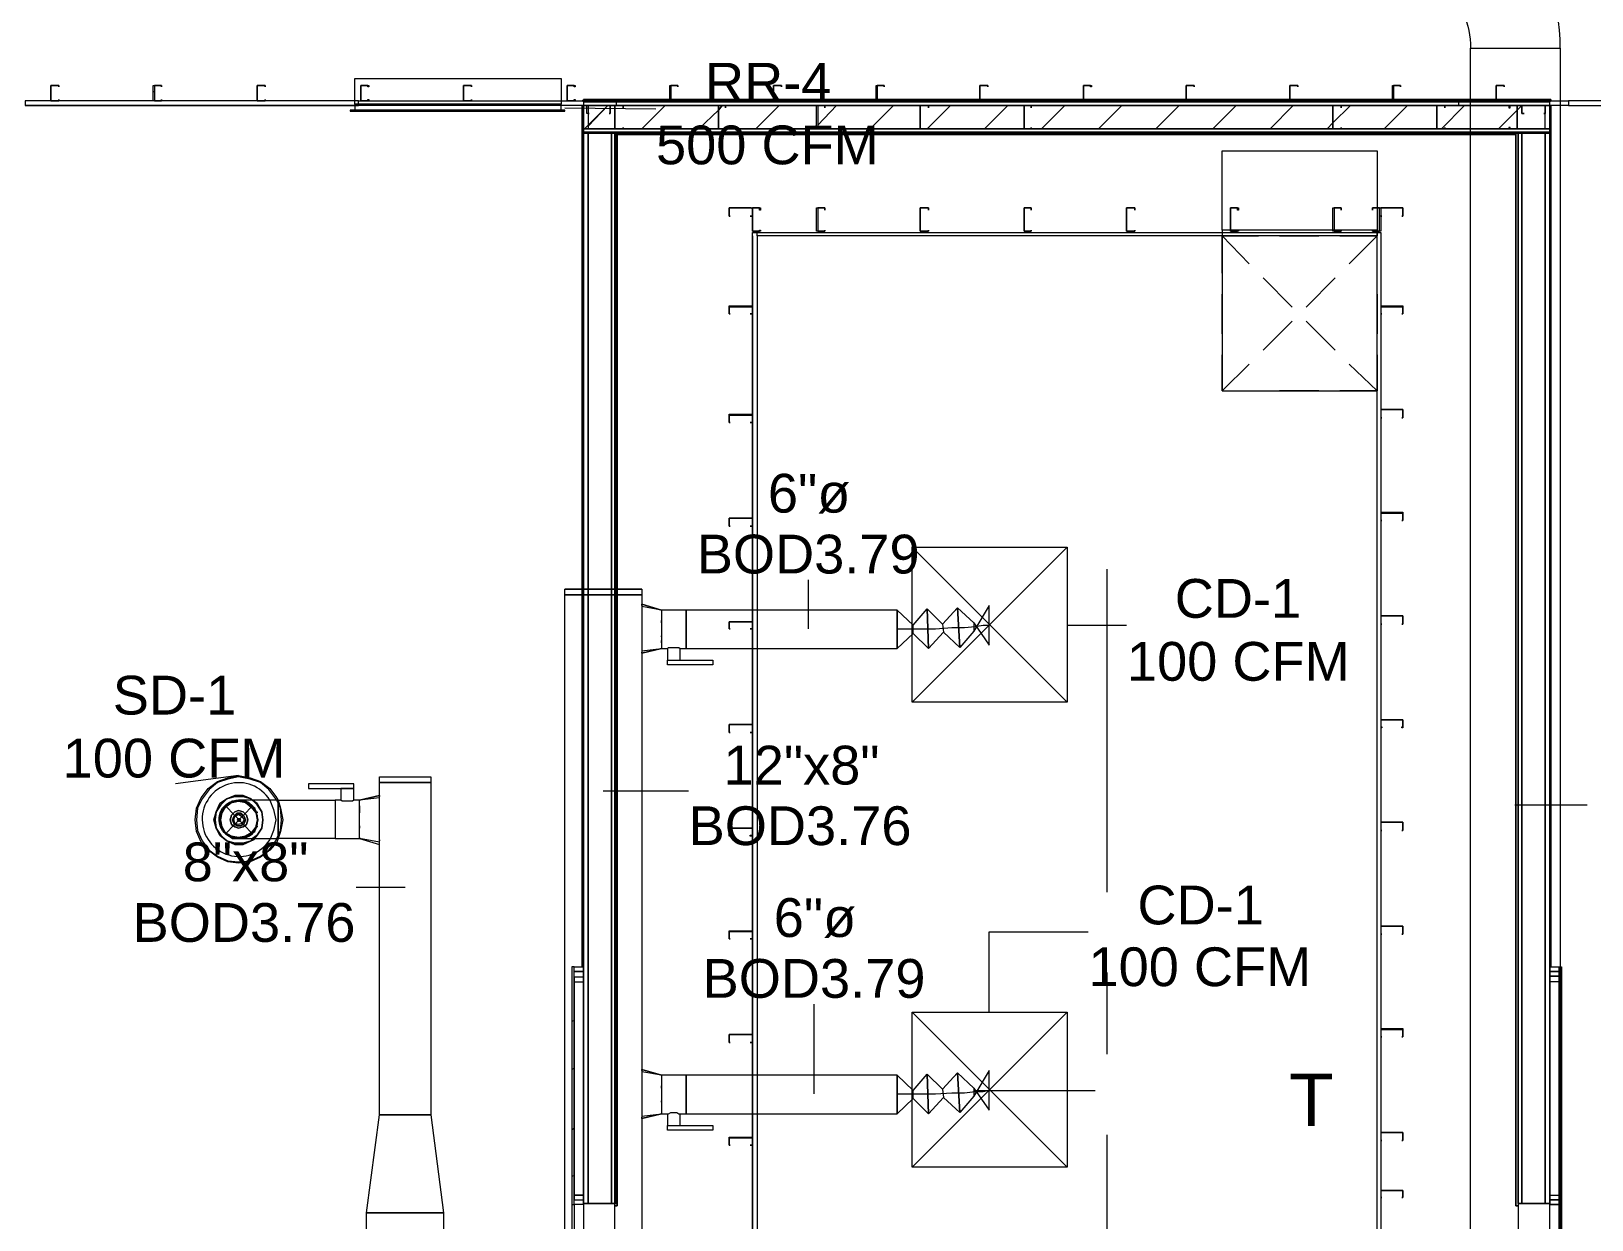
# Model space of a CAD drawing. Header units: metres. Extents: x 98 to 337, y -7 to 53.
# Drawn here: x 131.29 to 137.43, y 19.51 to 24.19 of the extents above; entities that cross this region are included whole.
import ezdxf

# ---------------------------------------------------------------- set-up
doc = ezdxf.new("R2010")
doc.units = ezdxf.units.M
doc.layers.add('HVAC - Ductos', color=5, linetype='Continuous', lineweight=0)
doc.layers.add('PDF_Text', color=7, linetype='Continuous', lineweight=0)
doc.layers.add('PDF_Geometry', color=7, linetype='Continuous', lineweight=0, true_color=0xaaaaaa)
doc.styles.add('PDF Helvetica', font='')
doc.styles.get('PDF Helvetica').set_extended_font_data('Helvetica')

msp = doc.modelspace()

# ---------------------------------------------------------------- linework, layer by layer
at = {"layer": 'HVAC - Ductos', "lineweight": 0}
for points in [[(136.5939, 24.8329), (136.5939, 24.4755, -0.41593), (136.9514, 24.1182), (137.3042, 24.1182), (137.3042, 18.3407), (136.9514, 18.3407), (136.9514, 24.1182), (137.3042, 24.1182, 0.414677)], [(132.1085, 21.163), (132.1177, 21.163), (132.1085, 21.163), (132.0901, 21.1584), (132.0719, 21.1538), (132.0581, 21.1401), (132.0443, 21.1217), (132.0352, 21.1034), (132.0352, 21.0851), (132.0352, 21.0667), (132.0443, 21.0484), (132.0581, 21.0301), (132.0719, 21.0209), (132.0901, 21.0118), (132.1085, 21.0118), (132.1177, 21.0118, -1.065226)]]:
    msp.add_lwpolyline(points, format="xyb", close=True, dxfattribs=at)
for points in [[(133.3913, 23.8753), (133.3776, 23.8753), (133.3776, 23.8983), (132.5666, 23.8983), (132.5666, 23.999), (133.3776, 23.999), (133.3776, 23.8983), (132.5666, 23.8983), (132.5666, 23.8753), (132.5529, 23.8753)], [(132.5758, 23.8707), (133.3685, 23.8707)], [(135.9754, 23.3805), (135.9754, 22.7711), (136.5848, 22.7711), (136.5848, 23.4034), (135.9754, 23.4034), (135.9754, 22.7711), (136.5848, 22.7711), (136.5848, 23.3805)], [(136.0808, 23.2705), (135.9754, 23.3805), (136.1175, 23.3805)], [(136.2, 23.3805), (136.3557, 23.3805)], [(136.2, 23.3805), (136.3557, 23.3805)], [(136.4382, 23.3805), (136.5848, 23.3805)], [(136.4382, 23.3805), (136.5848, 23.3805)], [(136.5848, 23.2339), (136.5848, 23.3805), (136.4749, 23.2705)], [(136.2503, 23.101), (136.1358, 23.2156)], [(136.4198, 23.2156), (136.3054, 23.101)], [(136.2503, 23.046), (136.1358, 22.9315)], [(136.4198, 22.9315), (136.3054, 23.046)], [(136.0808, 22.8765), (135.9754, 22.7711), (136.1175, 22.7711)], [(136.5848, 22.7711), (136.4749, 22.8765)], [(135.3661, 22.1572), (134.7567, 21.5478)], [(134.7567, 22.1572), (135.3661, 21.5478)], [(133.6938, 21.9922), (133.6938, 21.9694), (133.3913, 21.9694), (133.3913, 21.9922)], [(133.3913, 21.9922), (133.6938, 21.9922), (133.3913, 21.9922)], [(133.6938, 21.9281), (133.6938, 21.9327), (133.7716, 21.9098), (133.6938, 21.9327), (133.6938, 21.9281), (133.6938, 21.9235), (133.6938, 21.919), (133.6938, 21.9098)], [(133.7716, 21.9098), (133.6938, 21.9235)], [(133.6938, 21.9052), (133.6938, 21.8914), (133.6938, 21.8823), (133.6938, 21.8777), (133.6938, 21.8686), (133.6938, 21.8548), (133.6938, 21.8502), (133.6938, 21.8456), (133.6938, 21.8227)], [(134.7613, 21.8502), (134.8163, 21.9144), (134.8209, 21.7586), (134.7613, 21.8182), (134.7613, 21.8502), (134.6972, 21.9098), (133.8679, 21.9098), (133.8679, 21.9006), (133.8679, 21.8869), (133.8679, 21.8731), (133.8679, 21.8548), (133.8679, 21.8365), (133.8679, 21.8136), (133.8679, 21.7953), (133.8679, 21.7815), (133.8679, 21.7677), (133.8679, 21.7631), (133.8679, 21.7586), (134.6972, 21.7586), (134.6972, 21.9098), (134.6972, 21.7586), (134.7613, 21.8182)], [(134.8758, 21.8548), (134.9354, 21.919), (134.9445, 21.7631), (134.8804, 21.8227), (134.8209, 21.7586), (134.8163, 21.9144), (134.8758, 21.8548), (134.8804, 21.8227)], [(134.9995, 21.8594), (135.0591, 21.7723), (135.0591, 21.9281), (134.9995, 21.8273), (134.9445, 21.7631), (134.9354, 21.919), (134.9995, 21.8594), (134.9995, 21.8273)], [(134.6972, 21.8365), (134.7796, 21.8365), (134.8483, 21.8365), (134.9125, 21.8411), (134.9629, 21.8411), (135.0041, 21.8456), (135.0362, 21.8502), (135.0545, 21.8502), (135.0591, 21.8502)], [(133.6938, 21.8182), (133.6938, 21.8136), (133.6938, 21.7998), (133.6938, 21.7907), (133.6938, 21.7861), (133.6938, 21.7815), (133.6938, 21.7631)], [(133.6938, 21.7586), (133.6938, 21.7494), (133.6938, 21.7449), (133.6938, 21.7403), (133.6938, 21.7449)], [(133.6938, 21.7403), (133.7716, 21.7586), (133.6938, 21.7403)], [(133.6938, 21.7494), (133.7716, 21.7586)], [(133.7945, 21.7586), (133.7991, 21.7631), (133.8083, 21.7631), (133.8129, 21.7631), (133.8221, 21.7631), (133.8312, 21.7631), (133.8403, 21.7631), (133.8449, 21.7586)], [(132.1085, 21.2592), (131.8611, 21.2271)], [(132.2597, 21.163), (132.2551, 21.1675), (132.2276, 21.2042), (132.1955, 21.2317), (132.1543, 21.2454), (132.1085, 21.2546), (132.0673, 21.2454), (132.026, 21.2317), (131.9939, 21.2042), (131.9664, 21.1675), (131.9481, 21.1309), (131.9436, 21.0851), (131.9481, 21.0439), (131.9664, 21.0026), (131.9939, 20.966), (132.026, 20.943), (132.0673, 20.9247), (132.1085, 20.9202), (132.1543, 20.9247), (132.1955, 20.943), (132.2276, 20.966), (132.2551, 21.0026), (132.2597, 21.0118)], [(132.585, 21.0118), (132.585, 21.0164), (132.585, 21.0209), (132.585, 21.0301), (132.585, 21.0484), (132.585, 21.0667), (132.585, 21.0851), (132.585, 21.1034), (132.585, 21.1217), (132.585, 21.1401), (132.585, 21.1538), (132.585, 21.1584), (132.585, 21.163), (132.5621, 21.163), (132.5621, 21.2087), (132.5621, 21.2271), (132.3834, 21.2271), (132.3834, 21.2087), (132.5621, 21.2087), (132.5575, 21.2087), (132.5529, 21.2087), (132.5438, 21.2087), (132.5392, 21.2087), (132.53, 21.2087), (132.5254, 21.2087), (132.5208, 21.2087), (132.5162, 21.2087), (132.5117, 21.2087), (132.5117, 21.163), (132.4888, 21.163), (132.4888, 21.1584), (132.4888, 21.1538), (132.4888, 21.1401), (132.4888, 21.1217), (132.4888, 21.1034), (132.4888, 21.0851), (132.4888, 21.0667), (132.4888, 21.0484), (132.4888, 21.0301), (132.4888, 21.0209), (132.4888, 21.0118), (132.585, 21.0118), (132.585, 21.0164), (132.585, 21.0118), (132.6629, 20.9889), (132.6629, 20.9935)], [(132.1085, 21.0118), (132.1177, 21.0118), (132.136, 21.0118), (132.1635, 21.0118), (132.2001, 21.0118), (132.2413, 21.0118), (132.2643, 21.0118), (132.2643, 21.0209), (132.2643, 21.0301), (132.2643, 21.0484), (132.2643, 21.0667), (132.2643, 21.0851), (132.2643, 21.1034), (132.2643, 21.1217), (132.2643, 21.1401), (132.2643, 21.1538), (132.2643, 21.1584), (132.2643, 21.163), (132.2185, 21.163), (132.1772, 21.163), (132.1451, 21.163), (132.1222, 21.163), (132.1131, 21.163)], [(132.136, 21.1584), (132.1405, 21.1584), (132.1405, 21.1538), (132.1635, 21.1401), (132.1497, 21.1538), (132.1314, 21.1584), (132.1177, 21.163)], [(132.2322, 21.163), (132.2459, 21.1263), (132.2551, 21.0851), (132.2459, 21.0439), (132.2322, 21.0072)], [(132.2597, 21.0118), (132.2734, 21.0439), (132.278, 21.0851), (132.2734, 21.1309), (132.2597, 21.163)], [(132.2643, 21.163), (132.2734, 21.1309), (132.2826, 21.0851), (132.2734, 21.0393), (132.2643, 21.0118)], [(132.2643, 21.163), (132.2643, 21.1584), (132.2643, 21.1538), (132.2643, 21.1401), (132.2643, 21.1217), (132.2643, 21.1034), (132.2643, 21.0851), (132.2643, 21.0667), (132.2643, 21.0484), (132.2643, 21.0301), (132.2643, 21.0209), (132.2643, 21.0118)], [(132.5621, 21.163), (132.5575, 21.1584), (132.5529, 21.1584), (132.5438, 21.1584), (132.5346, 21.1584), (132.5254, 21.1584), (132.5162, 21.1584), (132.5117, 21.163)], [(132.6629, 21.1813), (132.585, 21.163), (132.6629, 21.1813)], [(132.6629, 21.1721), (132.585, 21.163)], [(132.6629, 21.1217), (132.6629, 21.1309), (132.6629, 21.1355), (132.6629, 21.1401), (132.6629, 21.1584), (132.6629, 21.1721), (132.6629, 21.1767), (132.6629, 21.1813), (132.6629, 21.1767)], [(132.1177, 21.0118), (132.1314, 21.0118), (132.1497, 21.0209), (132.1635, 21.0301), (132.1772, 21.0484), (132.1818, 21.0667), (132.1864, 21.0851), (132.1818, 21.1034), (132.1818, 21.0851), (132.1818, 21.0667), (132.1727, 21.0484), (132.1635, 21.0347), (132.1451, 21.0209), (132.1268, 21.0164), (132.1085, 21.0118), (132.0901, 21.0164), (132.0719, 21.0209), (132.0581, 21.0347), (132.0443, 21.0484), (132.0398, 21.0667), (132.0352, 21.0851), (132.0398, 21.1034), (132.0443, 21.1217), (132.0581, 21.1401), (132.0719, 21.1492), (132.0901, 21.1584), (132.1085, 21.1584), (132.1268, 21.1584), (132.1451, 21.1492), (132.1635, 21.1401), (132.1727, 21.1217), (132.1818, 21.1034), (132.1772, 21.1217), (132.1635, 21.1401), (132.1772, 21.1171), (132.1818, 21.1171), (132.1818, 21.1125)], [(132.0398, 21.0622), (132.0352, 21.0851), (132.0398, 21.1125)], [(132.0398, 21.1125), (132.0398, 21.1171)], [(132.0443, 21.1171), (132.0581, 21.1401), (132.0765, 21.1538)], [(132.0581, 21.1401), (132.1635, 21.0301)], [(132.1635, 21.1401), (132.0581, 21.0301)], [(132.0765, 21.1538), (132.081, 21.1584), (132.0856, 21.1584)], [(132.0856, 21.1538), (132.1085, 21.1584), (132.136, 21.1538)], [(132.1772, 21.1125), (132.1818, 21.0851), (132.1772, 21.0622)], [(132.6629, 21.1034), (132.6629, 21.108), (132.6629, 21.1171), (132.6629, 21.1263)], [(132.0398, 21.053), (132.0398, 21.0576), (132.0398, 21.0622)], [(132.0765, 21.0209), (132.0581, 21.0347), (132.0443, 21.053)], [(132.1818, 21.0622), (132.1818, 21.0576), (132.1772, 21.053), (132.1635, 21.0347), (132.1405, 21.0209)], [(132.6629, 21.0393), (132.6629, 21.0439), (132.6629, 21.053), (132.6629, 21.0667), (132.6629, 21.0713), (132.6629, 21.0759), (132.6629, 21.0988)], [(132.0856, 21.0164), (132.081, 21.0164), (132.0765, 21.0164)], [(132.1405, 21.0164), (132.136, 21.0164), (132.1085, 21.0118), (132.0856, 21.0164)], [(132.6629, 20.998), (132.585, 21.0118), (132.6629, 20.9889), (132.6629, 20.9935), (132.6629, 20.998), (132.6629, 21.0026), (132.6629, 21.0118)], [(132.6629, 21.0164), (132.6629, 21.0301), (132.6629, 21.0347)], [(132.6629, 21.0072), (132.6629, 21.0026)], [(132.7637, 20.8194), (132.5712, 20.8194)], [(135.3661, 20.3291), (134.7567, 19.7198)], [(134.7567, 20.3291), (135.3661, 19.7198)], [(133.6938, 20.1), (133.6938, 20.1046), (133.7716, 20.0817), (133.6938, 20.1046), (133.6938, 20.1), (133.6938, 20.0954), (133.6938, 20.0909), (133.6938, 20.0817)], [(133.7716, 20.0817), (133.6938, 20.0954)], [(133.6938, 20.0771), (133.6938, 20.0634), (133.6938, 20.0542), (133.6938, 20.0496), (133.6938, 20.0405), (133.6938, 20.0267), (133.6938, 20.0221), (133.6938, 20.0175), (133.6938, 19.9947)], [(134.7613, 20.0221), (134.8163, 20.0863), (134.8209, 19.9305), (134.7613, 19.9901), (134.7613, 20.0221), (134.6972, 20.0817), (133.8679, 20.0817), (133.8679, 20.0725), (133.8679, 20.0588), (133.8679, 20.0451), (133.8679, 20.0267), (133.8679, 20.0084), (133.8679, 19.9855), (133.8679, 19.9671), (133.8679, 19.9534), (133.8679, 19.9397), (133.8679, 19.9351), (133.8679, 19.9305), (134.6972, 19.9305), (134.6972, 20.0817), (134.6972, 19.9305), (134.7613, 19.9901)], [(134.8758, 20.0267), (134.9354, 20.0909), (134.9445, 19.9351), (134.8804, 19.9947), (134.8209, 19.9305), (134.8163, 20.0863), (134.8758, 20.0267), (134.8804, 19.9947)], [(134.9995, 20.0313), (135.0591, 19.9443), (135.0591, 20.1), (134.9995, 19.9992), (134.9445, 19.9351), (134.9354, 20.0909), (134.9995, 20.0313), (134.9995, 19.9992)], [(134.6972, 20.0084), (134.7796, 20.0084), (134.8483, 20.0084), (134.9125, 20.0129), (134.9629, 20.0129), (135.0041, 20.0175), (135.0362, 20.0175), (135.0545, 20.0221), (135.0591, 20.0221)], [(133.6938, 19.9901), (133.6938, 19.9855), (133.6938, 19.9717), (133.6938, 19.9625), (133.6938, 19.958), (133.6938, 19.9534), (133.6938, 19.9351)], [(132.6125, 19.5411), (132.6629, 19.9259)], [(132.6629, 19.9259), (132.8645, 19.9259)], [(132.8645, 19.9259), (132.9149, 19.5411)], [(133.6938, 19.9305), (133.6938, 19.9213), (133.6938, 19.9167), (133.6938, 19.9122), (133.6938, 19.9167)], [(133.6938, 19.9122), (133.7716, 19.9305), (133.6938, 19.9122)], [(133.6938, 19.9213), (133.7716, 19.9305)], [(133.7945, 19.9305), (133.7991, 19.9305), (133.8083, 19.9351), (133.8129, 19.9351), (133.8221, 19.9351), (133.8312, 19.9351), (133.8403, 19.9305), (133.8449, 19.9305)], [(132.9149, 19.5411), (132.6125, 19.5411)]]:
    msp.add_lwpolyline(points, dxfattribs=at)
for points in [[(132.5483, 23.8753), (132.5483, 23.8707), (133.3913, 23.8707), (133.3913, 23.8753)], [(135.9754, 23.4034), (135.9754, 23.715), (136.5848, 23.715), (136.5848, 23.4034)], [(136.4428, 23.4034), (136.4428, 23.3989)], [(135.3661, 21.5478), (134.7567, 21.5478), (134.7567, 22.1572), (135.3661, 22.1572)], [(133.6938, 21.9694), (133.6938, 18.3589), (133.3913, 18.3589), (133.3913, 21.9694)], [(133.8449, 21.7586), (133.8679, 21.7586), (133.8679, 21.7631), (133.8679, 21.7677), (133.8679, 21.7815), (133.8679, 21.7953), (133.8679, 21.8136), (133.8679, 21.8365), (133.8679, 21.8548), (133.8679, 21.8731), (133.8679, 21.8869), (133.8679, 21.9006), (133.8679, 21.9098), (133.7716, 21.9098), (133.7716, 21.9052), (133.7716, 21.9006), (133.7716, 21.8869), (133.7716, 21.8731), (133.7716, 21.8548), (133.7716, 21.8365), (133.7716, 21.8136), (133.7716, 21.7953), (133.7716, 21.7815), (133.7716, 21.7677), (133.7716, 21.7631), (133.7716, 21.7586), (133.7945, 21.7586), (133.7945, 21.7128), (133.7991, 21.7128), (133.8083, 21.7128), (133.8129, 21.7128), (133.8175, 21.7128), (133.8266, 21.7128), (133.8312, 21.7128), (133.8358, 21.7128), (133.8403, 21.7128), (133.8449, 21.7128)], [(134.6972, 21.9098), (134.6972, 21.9006), (134.6972, 21.8869), (134.6972, 21.8731), (134.6972, 21.8548), (134.6972, 21.8365), (134.6972, 21.8136), (134.6972, 21.7953), (134.6972, 21.7815), (134.6972, 21.7677), (134.6972, 21.7631), (134.6972, 21.7586), (134.6972, 21.7631), (134.6972, 21.7677), (134.6972, 21.7815), (134.6972, 21.7953), (134.6972, 21.8136), (134.6972, 21.8365), (134.6972, 21.8548), (134.6972, 21.8731), (134.6972, 21.8869), (134.6972, 21.9006)], [(133.7716, 21.8594), (133.7716, 21.864), (133.7716, 21.8686), (133.7716, 21.864)], [(133.7716, 21.8044), (133.7716, 21.809)], [(133.7716, 21.7815), (133.7716, 21.7907)], [(133.9732, 21.7128), (133.9732, 21.6945), (133.7945, 21.6945), (133.7945, 21.7128)], [(132.4888, 21.0118), (132.2643, 21.0118), (132.2597, 20.998), (132.2322, 20.966), (132.1955, 20.9384), (132.1543, 20.9202), (132.1085, 20.9156), (132.0673, 20.9202), (132.026, 20.9384), (131.9894, 20.966), (131.9619, 20.998), (131.9436, 21.0393), (131.939, 21.0851), (131.9436, 21.1309), (131.9619, 21.1721), (131.9894, 21.2087), (132.026, 21.2363), (132.0673, 21.25), (132.1085, 21.2592), (132.1543, 21.25), (132.1955, 21.2363), (132.2322, 21.2087), (132.2597, 21.1721), (132.2643, 21.163), (132.4888, 21.163), (132.4888, 21.1584), (132.4888, 21.1538), (132.4888, 21.1401), (132.4888, 21.1217), (132.4888, 21.1034), (132.4888, 21.0851), (132.4888, 21.0667), (132.4888, 21.0484), (132.4888, 21.0301), (132.4888, 21.0209)], [(132.8645, 21.2317), (132.6629, 21.2317), (132.6629, 21.2546), (132.8645, 21.2546)], [(132.6629, 19.9259), (132.6629, 21.2317), (132.8645, 21.2317), (132.8645, 19.9259)], [(132.1635, 21.0118), (132.1589, 21.0026), (132.1268, 20.9935), (132.0947, 20.9935), (132.0627, 21.0026), (132.0398, 21.0255), (132.0214, 21.053), (132.0168, 21.0851), (132.0214, 21.1171), (132.0398, 21.1447), (132.0627, 21.1675), (132.0947, 21.1767), (132.1268, 21.1767), (132.1589, 21.1675), (132.1635, 21.163), (132.1589, 21.1675), (132.1268, 21.1813), (132.0947, 21.1813), (132.0627, 21.1675), (132.0352, 21.1492), (132.0214, 21.1171), (132.0123, 21.0851), (132.0214, 21.053), (132.0352, 21.0255), (132.0627, 21.0026), (132.0947, 20.9889), (132.1268, 20.9889), (132.1589, 21.0026), (132.1681, 21.0072), (132.1589, 21.0026), (132.1268, 20.9889), (132.0947, 20.9889), (132.0627, 21.0026), (132.0352, 21.0255), (132.0214, 21.053), (132.0123, 21.0851), (132.0214, 21.1171), (132.0352, 21.1492), (132.0627, 21.1675), (132.0947, 21.1813), (132.1268, 21.1813), (132.1589, 21.1675), (132.1635, 21.163), (132.1589, 21.1675), (132.1268, 21.1767), (132.0947, 21.1767), (132.0627, 21.1675), (132.0398, 21.1447), (132.0214, 21.1171), (132.0168, 21.0851), (132.0214, 21.053), (132.0398, 21.0255), (132.0627, 21.0026), (132.0947, 20.9935), (132.1268, 20.9935), (132.1589, 21.0026)], [(132.2001, 21.1171), (132.1818, 21.1447), (132.1635, 21.163), (132.1818, 21.1492), (132.1635, 21.163), (132.1818, 21.1447), (132.2001, 21.1171), (132.2047, 21.0851), (132.2001, 21.053), (132.2047, 21.0851), (132.2001, 21.053), (132.1818, 21.0255), (132.1635, 21.0118), (132.1818, 21.0255), (132.2001, 21.053), (132.1818, 21.0255), (132.2001, 21.053), (132.2047, 21.0851), (132.2001, 21.1171), (132.2047, 21.0851)], [(132.1727, 21.1309), (132.1314, 21.1584), (132.0856, 21.1584), (132.0489, 21.1309), (132.0352, 21.0851), (132.0489, 21.0393), (132.0856, 21.0118), (132.1314, 21.0118), (132.1727, 21.0393), (132.1864, 21.0851)], [(132.0443, 21.1125), (132.0581, 21.1355), (132.081, 21.1538), (132.1085, 21.1584), (132.136, 21.1538), (132.1589, 21.1355), (132.1772, 21.1125), (132.1818, 21.0851), (132.1772, 21.0576), (132.1589, 21.0347), (132.136, 21.0209), (132.1085, 21.0164), (132.081, 21.0209), (132.0581, 21.0347), (132.0443, 21.0576), (132.0398, 21.0851)], [(132.081, 21.1034), (132.0765, 21.0851), (132.081, 21.1034), (132.0947, 21.1171), (132.1085, 21.1217), (132.1268, 21.1171), (132.1405, 21.1034), (132.1451, 21.0851), (132.1405, 21.1034), (132.1268, 21.1171), (132.1085, 21.1217), (132.0947, 21.1171)], [(132.0901, 21.0988), (132.0856, 21.0851), (132.0901, 21.0988), (132.1039, 21.1125), (132.1177, 21.1125), (132.1314, 21.0988), (132.136, 21.0851), (132.1314, 21.0988), (132.1177, 21.108), (132.1039, 21.108)], [(132.0947, 21.0988), (132.1085, 21.108), (132.1222, 21.0988), (132.1314, 21.0851), (132.1222, 21.0713), (132.1085, 21.0667), (132.0947, 21.0713), (132.0901, 21.0851)], [(132.2001, 21.1171), (132.1818, 21.1492)], [(132.585, 21.1401), (132.585, 21.1171), (132.585, 21.1125), (132.585, 21.1171)], [(132.1405, 21.0667), (132.1451, 21.0851), (132.1405, 21.0667), (132.1268, 21.0576), (132.1085, 21.053), (132.0947, 21.0576), (132.081, 21.0667), (132.0765, 21.0851), (132.081, 21.0667), (132.0947, 21.0576), (132.1085, 21.053), (132.1268, 21.0576)], [(132.1314, 21.0713), (132.136, 21.0851), (132.1314, 21.0713), (132.1177, 21.0622), (132.1039, 21.0622), (132.0901, 21.0713), (132.0856, 21.0851), (132.0901, 21.0713), (132.1039, 21.0622), (132.1177, 21.0622)], [(132.1085, 21.0897), (132.1039, 21.0851), (132.1085, 21.0897), (132.1131, 21.0897), (132.1177, 21.0851), (132.1131, 21.0805), (132.1085, 21.0805), (132.1039, 21.0851), (132.1085, 21.0805), (132.1131, 21.0805), (132.1131, 21.0851), (132.1131, 21.0897)], [(132.585, 21.0622), (132.585, 21.0576), (132.585, 21.053), (132.585, 21.0576)], [(132.1681, 21.0072), (132.1818, 21.0255)], [(135.3661, 19.7198), (134.7567, 19.7198), (134.7567, 20.3291), (135.3661, 20.3291)], [(133.8449, 19.9305), (133.8679, 19.9305), (133.8679, 19.9351), (133.8679, 19.9397), (133.8679, 19.9534), (133.8679, 19.9671), (133.8679, 19.9855), (133.8679, 20.0084), (133.8679, 20.0267), (133.8679, 20.0451), (133.8679, 20.0588), (133.8679, 20.0725), (133.8679, 20.0817), (133.7716, 20.0817), (133.7716, 20.0771), (133.7716, 20.0725), (133.7716, 20.0588), (133.7716, 20.0451), (133.7716, 20.0267), (133.7716, 20.0084), (133.7716, 19.9855), (133.7716, 19.9671), (133.7716, 19.9534), (133.7716, 19.9397), (133.7716, 19.9351), (133.7716, 19.9305), (133.7945, 19.9305), (133.7945, 19.8847), (133.7991, 19.8847), (133.8083, 19.8847), (133.8129, 19.8847), (133.8175, 19.8847), (133.8266, 19.8847), (133.8312, 19.8847), (133.8358, 19.8847), (133.8403, 19.8847), (133.8449, 19.8847)], [(134.6972, 20.0817), (134.6972, 20.0725), (134.6972, 20.0588), (134.6972, 20.0451), (134.6972, 20.0267), (134.6972, 20.0084), (134.6972, 19.9855), (134.6972, 19.9671), (134.6972, 19.9534), (134.6972, 19.9397), (134.6972, 19.9351), (134.6972, 19.9305), (134.6972, 19.9351), (134.6972, 19.9397), (134.6972, 19.9534), (134.6972, 19.9671), (134.6972, 19.9855), (134.6972, 20.0084), (134.6972, 20.0267), (134.6972, 20.0451), (134.6972, 20.0588), (134.6972, 20.0725)], [(133.7716, 20.0313), (133.7716, 20.0359), (133.7716, 20.0405), (133.7716, 20.0359)], [(133.7716, 19.9763), (133.7716, 19.9809)], [(133.9732, 19.8847), (133.9732, 19.8663), (133.7945, 19.8663), (133.7945, 19.8847)], [(132.9149, 19.5411), (132.9149, 18.3819), (132.6125, 18.3819), (132.6125, 19.5411)]]:
    msp.add_lwpolyline(points, close=True, dxfattribs=at)
msp.add_lwpolyline([(132.2322, 21.163, 0.765006), (131.9664, 21.0851, 0.74335), (132.2322, 21.0072)], format="xyb", dxfattribs=at)
at = {"layer": 'PDF_Geometry', "lineweight": 0}
for points in [[(131.3708, 23.912), (131.3708, 23.9715), (131.4029, 23.9715), (131.4029, 23.9669), (131.4029, 23.9715), (131.3708, 23.9715), (131.3708, 23.912), (131.4029, 23.912)], [(131.7786, 23.912), (131.774, 23.912), (131.774, 23.9715), (131.7786, 23.9715), (131.8061, 23.9715), (131.8061, 23.9669), (131.8061, 23.9715), (131.7786, 23.9715), (131.7786, 23.912), (131.8061, 23.912)], [(132.1818, 23.912), (132.1818, 23.9715), (132.2139, 23.9715), (132.2139, 23.9669), (132.2139, 23.9715), (132.1818, 23.9715), (132.1818, 23.912), (132.2139, 23.912)], [(132.5896, 23.912), (132.5896, 23.9715), (132.6217, 23.9715), (132.6217, 23.9669), (132.6171, 23.9669), (132.6171, 23.9715), (132.5896, 23.9715), (132.5896, 23.912), (132.6171, 23.912), (132.6171, 23.9165), (132.6217, 23.9165), (132.6217, 23.912)], [(132.9974, 23.912), (132.9928, 23.912), (132.9928, 23.9715), (132.9974, 23.9715), (133.0248, 23.9715), (133.0248, 23.9669), (133.0248, 23.9715), (132.9974, 23.9715), (132.9928, 23.9715), (132.9928, 23.912), (132.9974, 23.912), (133.0248, 23.912)], [(133.4005, 23.912), (133.4005, 23.9715), (133.4326, 23.9715), (133.4326, 23.9669), (133.428, 23.9669), (133.428, 23.9715), (133.4005, 23.9715), (133.4005, 23.912), (133.428, 23.912), (133.428, 23.9165), (133.4326, 23.9165), (133.4326, 23.912)], [(133.8083, 23.912), (133.8037, 23.912), (133.8037, 23.9715), (133.8083, 23.9715), (133.8358, 23.9715), (133.8358, 23.9669), (133.8358, 23.9715), (133.8083, 23.9715), (133.8083, 23.912), (133.8358, 23.912)], [(134.2115, 23.912), (134.2115, 23.9715), (134.2436, 23.9715), (134.2436, 23.9669), (134.2436, 23.9715), (134.2115, 23.9715), (134.2115, 23.912), (134.2436, 23.912)], [(134.6192, 23.912), (134.6147, 23.912), (134.6147, 23.9715), (134.6192, 23.9715), (134.6468, 23.9715), (134.6468, 23.9669), (134.6468, 23.9715), (134.6192, 23.9715), (134.6192, 23.912), (134.6468, 23.912)], [(135.027, 23.912), (135.0225, 23.912), (135.0225, 23.9715), (135.027, 23.9715), (135.0545, 23.9715), (135.0545, 23.9669), (135.0545, 23.9715), (135.027, 23.9715), (135.0225, 23.9715), (135.0225, 23.912), (135.027, 23.912), (135.0545, 23.912)], [(135.4302, 23.912), (135.4302, 23.9715), (135.4623, 23.9715), (135.4623, 23.9669), (135.4577, 23.9669), (135.4577, 23.9715), (135.4302, 23.9715), (135.4302, 23.912), (135.4577, 23.912), (135.4577, 23.9165), (135.4623, 23.9165), (135.4623, 23.912)], [(136.6489, 23.912), (136.6443, 23.912), (136.6443, 23.9715), (136.6489, 23.9715), (136.6765, 23.9715), (136.6765, 23.9669), (136.6765, 23.9715), (136.6489, 23.9715), (136.6489, 23.912), (136.6765, 23.912)], [(132.5804, 23.912), (131.27, 23.912), (131.27, 23.8937), (132.5804, 23.8937)], [(131.4029, 23.9165), (131.4029, 23.912)], [(131.8061, 23.9165), (131.8061, 23.912)], [(132.2139, 23.9165), (132.2139, 23.912)], [(133.0248, 23.9165), (133.0248, 23.912)], [(133.4647, 23.9074), (133.4647, 23.8937), (137.2629, 23.8937), (137.2629, 23.9074)], [(133.4647, 23.8937), (133.4647, 23.802), (137.2629, 23.802), (137.2629, 23.8937)], [(133.4784, 23.8937), (133.483, 23.8937), (133.57, 23.8937), (133.57, 23.8616), (133.5654, 23.8616), (133.57, 23.8616), (133.57, 23.8937), (133.483, 23.8937), (133.483, 23.8616), (133.4876, 23.8616), (133.4784, 23.8616)], [(137.2445, 23.8937), (133.483, 23.8937), (133.483, 23.802), (137.2445, 23.802)], [(133.5884, 23.802), (133.5884, 23.8937), (133.6204, 23.8937), (133.6204, 23.8845), (133.6204, 23.8937), (133.5884, 23.8937), (133.5884, 23.802), (133.6204, 23.802)], [(136.9056, 23.912), (133.593, 23.912), (133.593, 23.8937), (136.9056, 23.8937)], [(133.8083, 23.9165), (134.2115, 23.9165), (134.6192, 23.9165), (135.0225, 23.9165), (135.4302, 23.9165), (135.8334, 23.9165), (136.2412, 23.9165), (136.6443, 23.9165), (136.2412, 23.9165), (135.8334, 23.9165), (135.4302, 23.9165), (135.0225, 23.9165), (134.6192, 23.9165), (134.2115, 23.9165)], [(133.8358, 23.9165), (133.8358, 23.912)], [(134.2115, 23.912), (133.8358, 23.912)], [(133.9962, 23.802), (133.9962, 23.8937), (134.0236, 23.8937), (134.0236, 23.8845), (134.0236, 23.8937), (133.9962, 23.8937), (133.9962, 23.802), (134.0236, 23.802)], [(134.2436, 23.9165), (134.2436, 23.912)], [(134.6192, 23.912), (134.2436, 23.912)], [(134.3856, 23.802), (134.381, 23.802), (134.381, 23.8937), (134.3856, 23.8937), (134.4131, 23.8937), (134.4131, 23.8845), (134.4131, 23.8937), (134.3856, 23.8937), (134.3856, 23.802), (134.4131, 23.802)], [(134.6468, 23.9165), (134.6468, 23.912)], [(135.027, 23.912), (134.6468, 23.912)], [(134.7888, 23.802), (134.7888, 23.8937), (134.8209, 23.8937), (134.8209, 23.8845), (134.8209, 23.8937), (134.7888, 23.8937), (134.7888, 23.802), (134.8209, 23.802)], [(135.0545, 23.9165), (135.0545, 23.912)], [(135.4302, 23.912), (135.0545, 23.912)], [(135.1966, 23.802), (135.1966, 23.8937), (135.224, 23.8937), (135.224, 23.8845), (135.224, 23.8937), (135.1966, 23.8937), (135.1966, 23.802), (135.224, 23.802)], [(135.838, 23.912), (135.4577, 23.912)], [(135.8654, 23.9165), (135.8654, 23.912)], [(136.2732, 23.9165), (136.2732, 23.912)], [(136.4152, 23.802), (136.4107, 23.802), (136.4107, 23.8937), (136.4152, 23.8937), (136.4428, 23.8937), (136.4428, 23.8845), (136.4428, 23.8937), (136.4152, 23.8937), (136.4107, 23.8937), (136.4107, 23.802), (136.4152, 23.802), (136.4428, 23.802)], [(136.6765, 23.9165), (136.6765, 23.912)], [(136.8185, 23.802), (136.8185, 23.8937), (136.8506, 23.8937), (136.8506, 23.8845), (136.8506, 23.8937), (136.8185, 23.8937), (136.8185, 23.802), (136.8506, 23.802)], [(137.0842, 23.9165), (137.0842, 23.912)], [(137.1025, 23.802), (137.1346, 23.802), (137.1346, 23.8937), (137.1025, 23.8937), (137.1025, 23.8845), (137.1071, 23.8845), (137.1071, 23.8937), (137.1346, 23.8937), (137.1346, 23.802), (137.1071, 23.802), (137.1071, 23.8066), (137.1025, 23.8066)], [(137.2445, 23.8616), (137.2445, 23.8937), (137.24, 23.8937), (137.1529, 23.8937), (137.1529, 23.8616), (137.1621, 23.8616), (137.1529, 23.8616), (137.1529, 23.8937), (137.24, 23.8937), (137.2445, 23.8937), (137.2445, 23.8616), (137.24, 23.8616)], [(137.2675, 23.8937), (137.2675, 20.5078), (137.2629, 20.5078), (137.2629, 23.8937), (137.2629, 20.5078), (137.2675, 20.5078)], [(138.619, 23.912), (137.3362, 23.912), (137.3362, 23.8937), (138.619, 23.8937)], [(133.4647, 23.802), (133.4647, 23.7883), (137.2629, 23.7883), (137.2629, 23.802)], [(133.6204, 23.8066), (133.6204, 23.802)], [(134.0236, 23.8066), (134.0236, 23.802)], [(134.4131, 23.8066), (134.4131, 23.802)], [(134.8209, 23.8066), (134.8209, 23.802)], [(135.224, 23.8066), (135.224, 23.802)], [(136.4428, 23.8066), (136.4428, 23.802)], [(136.8506, 23.8066), (136.8506, 23.802)], [(133.4647, 23.7837), (137.2629, 23.7837), (137.2629, 23.7883), (133.4647, 23.7883)], [(133.593, 19.5777), (133.4647, 19.5777), (133.483, 19.5777), (133.483, 23.7837), (133.483, 19.5777), (133.5746, 19.5777), (133.5746, 23.7837), (133.5746, 19.5777), (133.5884, 19.5777), (133.5884, 23.7837), (133.5884, 19.5777), (133.593, 19.5777), (133.593, 23.7837), (133.593, 19.5777), (133.593, 23.7837)], [(133.5976, 19.5685), (133.5884, 19.5685), (133.5976, 19.5685), (133.5976, 23.7837)], [(133.5976, 23.7791), (137.1301, 23.7791)], [(137.1301, 23.7837), (133.6892, 23.7837)], [(137.1301, 19.5685), (137.1392, 19.5685), (137.1301, 19.5685), (137.1301, 23.7837)], [(137.2629, 23.7837), (137.2629, 19.5777)], [(134.0374, 23.4859), (134.0374, 23.4905), (134.1244, 23.4905), (134.129, 23.4905), (134.129, 23.4859), (134.129, 23.4584), (134.1198, 23.4584), (134.129, 23.4584), (134.129, 23.4859), (134.1244, 23.4905), (134.0374, 23.4905), (134.0374, 23.4859), (134.0374, 23.4584)], [(134.042, 23.4584), (134.0374, 23.4584)], [(134.129, 23.3989), (134.129, 23.4859), (134.129, 23.4905), (134.1611, 23.4905), (134.1611, 23.4813), (134.1565, 23.4813), (134.1565, 23.4905), (134.129, 23.4905), (134.129, 23.4859), (134.129, 23.3989), (134.1565, 23.3989), (134.1565, 23.4034), (134.1611, 23.4034), (134.1611, 23.3989)], [(134.3856, 23.3989), (134.381, 23.3989), (134.381, 23.4859), (134.381, 23.4905), (134.3856, 23.4905), (134.4131, 23.4905), (134.4131, 23.4813), (134.4131, 23.4905), (134.3856, 23.4905), (134.3856, 23.4859), (134.3856, 23.3989), (134.4131, 23.3989)], [(134.7888, 23.3989), (134.7888, 23.4859), (134.7888, 23.4905), (134.8209, 23.4905), (134.8209, 23.4813), (134.8209, 23.4905), (134.7888, 23.4905), (134.7888, 23.4859), (134.7888, 23.3989), (134.8209, 23.3989)], [(135.1966, 23.3989), (135.1966, 23.4859), (135.1966, 23.4905), (135.224, 23.4905), (135.224, 23.4813), (135.224, 23.4905), (135.1966, 23.4905), (135.1966, 23.4859), (135.1966, 23.3989), (135.224, 23.3989)], [(135.6043, 23.3989), (135.5997, 23.3989), (135.5997, 23.4859), (135.5997, 23.4905), (135.6043, 23.4905), (135.6318, 23.4905), (135.6318, 23.4813), (135.6318, 23.4905), (135.6043, 23.4905), (135.5997, 23.4905), (135.5997, 23.4859), (135.5997, 23.3989), (135.6043, 23.3989), (135.6318, 23.3989)], [(136.0075, 23.3989), (136.0075, 23.4859), (136.0075, 23.4905), (136.0396, 23.4905), (136.0396, 23.4813), (136.035, 23.4813), (136.035, 23.4905), (136.0075, 23.4905), (136.0075, 23.4859), (136.0075, 23.3989), (136.035, 23.3989), (136.035, 23.4034), (136.0396, 23.4034), (136.0396, 23.3989)], [(136.4152, 23.3989), (136.4107, 23.3989), (136.4107, 23.4859), (136.4107, 23.4905), (136.4152, 23.4905), (136.4428, 23.4905), (136.4428, 23.4813), (136.4428, 23.4905), (136.4152, 23.4905), (136.4152, 23.4859), (136.4152, 23.3989), (136.4428, 23.3989)], [(136.5665, 23.4813), (136.5665, 23.4905)], [(136.5939, 23.4905), (136.5985, 23.4905), (136.5985, 23.4859), (136.5985, 23.3989), (136.5939, 23.3989), (136.5665, 23.3989), (136.5665, 23.4034), (136.5665, 23.3989), (136.5939, 23.3989), (136.5939, 23.4859), (136.5939, 23.4905), (136.5665, 23.4905)], [(136.5939, 23.4859), (136.5939, 23.4905), (136.5985, 23.4905), (136.6856, 23.4905), (136.6856, 23.4859), (136.6856, 23.4584), (136.681, 23.4584), (136.6856, 23.4584), (136.6856, 23.4859), (136.6856, 23.4905), (136.5985, 23.4905), (136.5985, 23.4859), (136.5985, 23.4584), (136.6031, 23.4584), (136.5939, 23.4584)], [(136.5848, 23.3943), (136.5848, 23.3805), (134.1474, 23.3805), (134.1474, 23.3943)], [(136.5848, 18.5056), (136.5848, 23.3805), (134.1474, 23.3805), (134.1474, 18.5056)], [(134.4131, 23.4034), (134.4131, 23.3989)], [(134.8209, 23.4034), (134.8209, 23.3989)], [(135.224, 23.4034), (135.224, 23.3989)], [(135.6318, 23.4034), (135.6318, 23.3989)], [(134.0374, 23.101), (134.0374, 23.1056), (134.1244, 23.1056), (134.129, 23.1056), (134.129, 23.101), (134.129, 23.0736), (134.1198, 23.0736), (134.129, 23.0736), (134.129, 23.101), (134.1244, 23.101), (134.0374, 23.101), (134.0374, 23.0736)], [(134.042, 23.0736), (134.0374, 23.0736)], [(136.6031, 23.0736), (136.5985, 23.0736)], [(136.6856, 22.6978), (136.6856, 22.6658), (136.681, 22.6658), (136.6856, 22.6658), (136.6856, 22.6978), (136.5985, 22.6978)], [(134.0374, 22.6749), (134.0374, 22.6795), (134.1244, 22.6795), (134.129, 22.6795), (134.129, 22.6749), (134.129, 22.6474), (134.1198, 22.6474), (134.129, 22.6474), (134.129, 22.6749), (134.1244, 22.6749), (134.0374, 22.6749), (134.0374, 22.6474)], [(134.042, 22.6474), (134.0374, 22.6474)], [(136.6031, 22.6658), (136.5985, 22.6658)], [(134.0374, 22.2717), (134.1244, 22.2717), (134.129, 22.2717), (134.129, 22.2397), (134.1198, 22.2397), (134.129, 22.2397), (134.129, 22.2717), (134.1244, 22.2717), (134.0374, 22.2717), (134.0374, 22.2397)], [(134.042, 22.2397), (134.0374, 22.2397)], [(136.6031, 22.2626), (136.5985, 22.2626)], [(134.0374, 21.864), (134.1244, 21.864), (134.129, 21.864), (134.129, 21.8365), (134.1198, 21.8365), (134.129, 21.8365), (134.129, 21.864), (134.1244, 21.864), (134.0374, 21.864), (134.0374, 21.8365)], [(136.6856, 21.8869), (136.6856, 21.8548), (136.681, 21.8548), (136.6856, 21.8548), (136.6856, 21.8869), (136.5985, 21.8869)], [(136.6031, 21.8548), (136.5985, 21.8548)], [(134.042, 21.8365), (134.0374, 21.8365)], [(136.6856, 21.4791), (136.6856, 21.447), (136.681, 21.447), (136.681, 21.4516), (136.6856, 21.4516), (136.6856, 21.4791), (136.5985, 21.4791)], [(134.0374, 21.4562), (134.0374, 21.4608), (134.1244, 21.4608), (134.129, 21.4608), (134.129, 21.4562), (134.129, 21.4287), (134.1198, 21.4287), (134.129, 21.4287), (134.129, 21.4562), (134.129, 21.4608), (134.1244, 21.4608), (134.0374, 21.4608), (134.0374, 21.4562), (134.0374, 21.4287)], [(134.042, 21.4287), (134.0374, 21.4287)], [(134.0374, 21.053), (134.1244, 21.053), (134.129, 21.053), (134.129, 21.0209), (134.1198, 21.0209), (134.1198, 21.0255), (134.129, 21.0255), (134.129, 21.053), (134.1244, 21.053), (134.0374, 21.053), (134.0374, 21.0255), (134.042, 21.0255), (134.042, 21.0209), (134.0374, 21.0209)], [(136.6856, 21.0759), (136.6856, 21.0713), (136.6856, 21.0439), (136.681, 21.0439), (136.6856, 21.0439), (136.6856, 21.0713), (136.6856, 21.0759), (136.5985, 21.0759)], [(136.6031, 21.0439), (136.5985, 21.0439)], [(134.0374, 20.6452), (134.0374, 20.6498), (134.1244, 20.6498), (134.129, 20.6498), (134.129, 20.6452), (134.129, 20.6177), (134.1198, 20.6177), (134.129, 20.6177), (134.129, 20.6452), (134.1244, 20.6452), (134.0374, 20.6452), (134.0374, 20.6177)], [(134.042, 20.6177), (134.0374, 20.6177)], [(136.6856, 20.6681), (136.6856, 20.6361), (136.681, 20.6361), (136.6856, 20.6361), (136.6856, 20.6681), (136.5985, 20.6681)], [(136.6031, 20.6361), (136.5985, 20.6361)], [(137.2629, 20.5078), (137.2996, 20.5078), (137.2996, 20.4895), (137.2629, 20.4895)], [(137.2996, 20.4895), (137.2996, 20.4711), (137.2629, 20.4711), (137.2629, 20.4895)], [(137.2996, 20.4711), (137.2996, 20.4482), (137.2629, 20.4482), (137.2629, 20.4711)], [(134.0374, 20.242), (134.1244, 20.242), (134.129, 20.242), (134.129, 20.21), (134.1198, 20.21), (134.129, 20.21), (134.129, 20.242), (134.1244, 20.242), (134.0374, 20.242), (134.0374, 20.21)], [(134.042, 20.21), (134.0374, 20.21)], [(136.6031, 20.2329), (136.5985, 20.2329)], [(134.0374, 19.8342), (134.0374, 19.8388), (134.1244, 19.8388), (134.129, 19.8342), (134.129, 19.8068), (134.1198, 19.8068), (134.129, 19.8068), (134.129, 19.8342), (134.1244, 19.8342), (134.0374, 19.8342), (134.0374, 19.8068)], [(136.6856, 19.8572), (136.6856, 19.8251), (136.681, 19.8251), (136.6856, 19.8251), (136.6856, 19.8572), (136.5985, 19.8572)], [(136.6031, 19.8251), (136.5985, 19.8251)], [(134.042, 19.8068), (134.0374, 19.8068)], [(133.428, 19.5914), (133.4647, 19.5914), (133.4647, 19.5731), (133.428, 19.5731)], [(136.6856, 19.6281), (136.6856, 19.6006), (136.681, 19.6006), (136.6856, 19.6006), (136.6856, 19.6281), (136.5985, 19.6281)], [(136.6031, 19.6006), (136.5985, 19.6006)]]:
    msp.add_lwpolyline(points, close=True, dxfattribs=at)
at = {"layer": 'PDF_Geometry', "color": 254, "lineweight": 0, "true_color": 0xd2d2d2}
for points in [[(131.774, 23.9487), (131.7786, 23.9487)], [(133.8037, 23.9669), (133.8083, 23.9669)], [(135.4302, 23.9578), (135.4302, 23.9624)], [(135.4394, 23.9715), (135.4439, 23.9715)], [(134.7888, 23.8203), (134.7888, 23.8249)], [(136.8185, 23.8387), (136.8185, 23.8433)]]:
    msp.add_lwpolyline(points, dxfattribs=at)
at = {"layer": 'PDF_Geometry', "lineweight": 0}
for points in [[(137.0521, 23.912), (136.6765, 23.912), (137.0521, 23.912), (137.0521, 23.9715), (137.0842, 23.9715), (137.0842, 23.9669), (137.0842, 23.9715), (137.0521, 23.9715), (137.0521, 23.912), (137.0842, 23.912), (137.2629, 23.912), (137.2629, 23.9074), (133.4647, 23.9074), (133.4647, 23.802)], [(135.8334, 23.912), (135.8334, 23.9715), (135.838, 23.9715), (135.8654, 23.9715), (135.8654, 23.9669), (135.8654, 23.9715), (135.838, 23.9715), (135.8334, 23.9715), (135.8334, 23.912), (135.838, 23.912), (135.8654, 23.912), (136.2412, 23.912), (135.8654, 23.912)], [(136.2412, 23.912), (136.2412, 23.9715), (136.2732, 23.9715), (136.2732, 23.9669), (136.2732, 23.9715), (136.2412, 23.9715), (136.2412, 23.912), (136.2732, 23.912), (136.6489, 23.912), (136.2732, 23.912)], [(133.4647, 20.4665), (133.428, 20.4665), (133.428, 20.4895), (133.428, 20.5078), (133.4647, 20.5078), (133.4601, 20.5078), (133.4601, 23.8937), (133.4601, 20.5078), (133.4647, 20.5078), (133.4647, 23.8937), (132.5804, 23.8937), (131.27, 23.8937)], [(132.5804, 23.8937), (132.5804, 23.912), (133.4647, 23.912), (133.4647, 23.9165), (133.8037, 23.9165), (133.4647, 23.9165), (133.4647, 23.912), (133.8083, 23.912), (133.4647, 23.912), (133.4601, 23.912), (133.4647, 23.912)], [(137.3362, 23.8937), (137.2629, 23.8937), (137.2629, 23.802), (137.2629, 23.7883), (133.4647, 23.7883), (133.4647, 23.802), (133.4647, 23.8937), (133.4647, 20.5078), (133.4647, 20.4895), (133.428, 20.4895), (133.4647, 20.4895), (133.4647, 20.4665), (133.428, 20.4665), (133.428, 20.4482), (133.4647, 20.4482)], [(133.8083, 23.912), (133.4647, 23.912), (133.4647, 23.9074), (137.2629, 23.9074), (137.2629, 23.912), (137.2629, 23.9165), (137.2629, 23.912)], [(133.4647, 23.9074), (133.4647, 23.912), (133.4647, 23.9074), (133.4647, 19.5777), (133.4647, 23.7837), (133.4647, 19.5777), (133.4647, 23.7837), (133.593, 23.7837)], [(133.8083, 23.912), (133.4647, 23.912), (133.4647, 23.7837), (137.2629, 23.7837), (137.2629, 23.912), (136.6765, 23.912)], [(133.593, 23.8937), (136.9056, 23.8937)], [(134.2115, 23.912), (133.8358, 23.912)], [(134.2115, 23.912), (133.8358, 23.912)], [(134.6192, 23.912), (134.2436, 23.912)], [(134.6192, 23.912), (134.2436, 23.912)], [(135.027, 23.912), (134.6468, 23.912)], [(135.027, 23.912), (134.6468, 23.912)], [(135.4302, 23.912), (135.0545, 23.912)], [(135.4302, 23.912), (135.0545, 23.912)], [(136.6489, 23.912), (135.4577, 23.912)], [(136.6489, 23.912), (135.4577, 23.912)], [(137.2629, 23.802), (137.2629, 23.9074), (137.2629, 23.912), (137.2629, 23.9165), (137.2675, 23.9165), (137.2675, 23.912), (137.2675, 23.9165), (137.2629, 23.9165), (137.0521, 23.9165), (136.6489, 23.9165), (137.0521, 23.9165), (137.2629, 23.9165), (137.2629, 23.912), (137.3362, 23.912), (137.3362, 23.8937), (138.619, 23.8937), (139.5079, 23.8937)], [(137.0842, 23.912), (137.2629, 23.912), (136.6765, 23.912)], [(137.2629, 14.689), (137.2629, 19.5777), (137.1392, 19.5777), (137.1392, 23.7837), (137.1392, 19.5777), (137.1392, 23.7837), (137.1392, 19.5777), (137.1529, 19.5777), (137.1529, 23.7837), (137.1529, 19.5777), (137.2445, 19.5777), (137.2445, 23.7837), (137.2445, 19.5777), (137.2629, 19.5777), (137.2629, 23.8937)], [(137.1392, 23.7837), (137.2629, 23.7837), (137.2629, 19.5777), (137.1392, 19.5777), (137.1392, 18.1116), (133.5884, 18.1116), (133.5884, 19.5777), (133.4647, 19.5777), (133.4647, 14.689)], [(137.1392, 23.7837), (137.1392, 19.5777), (137.1392, 23.7837)], [(134.129, 18.5056), (134.129, 23.3805), (134.129, 23.3943), (136.5985, 23.3943), (136.5985, 23.3805), (136.5985, 18.5056), (136.5985, 18.4873)], [(134.129, 23.3805), (134.129, 18.5056), (134.129, 18.4873), (136.5985, 18.4873), (136.5985, 18.4002), (136.5939, 18.4002), (136.5665, 18.4002), (136.5939, 18.4002), (136.5939, 18.4873), (136.5665, 18.4873)], [(134.1474, 23.3805), (134.1474, 18.5056), (136.5848, 18.5056), (136.5848, 23.3805)], [(136.5985, 23.3805), (136.5985, 18.5056)], [(136.5985, 23.1056), (136.6856, 23.1056), (136.6856, 23.101), (136.6856, 23.0736), (136.681, 23.0736), (136.6856, 23.0736), (136.6856, 23.101), (136.5985, 23.101)], [(136.5985, 22.2947), (136.6856, 22.2947), (136.6856, 22.2901), (136.6856, 22.2626), (136.681, 22.2626), (136.6856, 22.2626), (136.6856, 22.2901), (136.5985, 22.2901)], [(135.5219, 22.0702), (135.5219, 20.801)], [(136.5985, 21.4516), (136.6031, 21.4516), (136.6031, 21.447), (136.5985, 21.447)], [(133.428, 20.5078), (133.4189, 20.5078), (133.4189, 19.5731), (133.428, 19.5731), (133.428, 20.5078), (133.4189, 20.5078), (133.4189, 19.5731), (133.4189, 18.5926), (133.428, 18.5926), (133.428, 18.5743), (133.4647, 18.5743), (133.4647, 18.5926), (133.428, 18.5926), (133.428, 17.6167), (133.4189, 17.6167), (133.4189, 16.6409), (133.428, 16.6409), (133.428, 15.6604), (133.4189, 15.6604), (133.4189, 14.6844)], [(137.2996, 20.5078), (137.3087, 20.5078), (137.3087, 19.5731), (137.2996, 19.5731), (137.2996, 20.5078), (137.3087, 20.5078), (137.3087, 19.5731), (137.3087, 18.5972), (137.2996, 18.5972), (137.2996, 17.6167), (137.3087, 17.6167), (137.3087, 16.6409), (137.2996, 16.6409), (137.2996, 15.665), (137.3087, 15.665), (137.3087, 14.6844), (137.2996, 14.6844), (137.2996, 13.452), (137.3087, 13.452), (137.3087, 14.6844)], [(133.428, 20.4665), (133.428, 19.6098), (133.4647, 19.6098), (133.428, 19.6098), (133.428, 19.5914), (133.4647, 19.5914), (133.4647, 19.6098)], [(135.5219, 20.4849), (135.5219, 20.1642)], [(137.2629, 19.5731), (137.2996, 19.5731), (137.2629, 19.5731), (137.2629, 19.5914), (137.2629, 19.6098), (137.2996, 19.6098), (137.2996, 20.4711)], [(137.3087, 20.3337), (137.2996, 20.3291)], [(133.428, 20.297), (133.4189, 20.2924)], [(136.5985, 20.265), (136.6856, 20.265), (136.6856, 20.2604), (136.6856, 20.2329), (136.681, 20.2329), (136.6856, 20.2329), (136.6856, 20.2604), (136.5985, 20.2604)], [(137.3087, 20.1367), (137.2996, 20.1321)], [(133.428, 20.1091), (133.4189, 20.1046)], [(133.428, 19.8755), (133.4189, 19.8663)], [(137.3087, 19.9122), (137.2996, 19.9076)], [(135.5219, 19.848), (135.5219, 18.5789)], [(137.3087, 19.7106), (137.2996, 19.7106)], [(133.428, 19.6876), (133.4189, 19.6831)], [(133.4189, 19.5731), (133.428, 19.5731), (133.428, 18.5926), (133.4189, 18.5926), (133.4189, 17.6167), (133.428, 17.6167), (133.428, 16.6409), (133.4189, 16.6409), (133.4189, 15.6604), (133.428, 15.6604), (133.4647, 15.6604), (133.4647, 15.642), (133.428, 15.642)], [(133.4647, 19.5731), (133.428, 19.5731)], [(137.2629, 14.689), (137.2629, 19.5777), (137.1392, 19.5777), (137.1392, 18.1116), (133.5884, 18.1116), (133.5884, 19.5777), (133.4647, 19.5777), (133.4647, 14.689)], [(137.2629, 19.6098), (137.2996, 19.6098), (137.2996, 19.5914), (137.2629, 19.5914), (137.2996, 19.5914), (137.2996, 19.5731)], [(137.2996, 13.232), (137.3087, 13.232), (137.3087, 13.452), (137.3087, 13.232), (137.2996, 13.232), (137.2996, 13.452), (137.3087, 13.452), (137.3087, 14.6844), (137.2996, 14.6844), (137.2996, 15.665), (137.3087, 15.665), (137.3087, 16.6409), (137.2996, 16.6409), (137.2996, 17.6167), (137.3087, 17.6167), (137.3087, 18.5972), (137.2996, 18.5972), (137.2996, 19.5731), (137.3087, 19.5731)]]:
    msp.add_lwpolyline(points, dxfattribs=at)
at = {"layer": 'PDF_Geometry', "color": 7, "lineweight": 0}
for points in [[(132.5758, 23.8983), (132.6949, 23.8983)], [(132.7728, 23.8983), (132.9332, 23.8983)], [(133.0111, 23.8983), (133.1715, 23.8983)], [(133.2493, 23.8983), (133.373, 23.8983)]]:
    msp.add_lwpolyline(points, close=True, dxfattribs=at)
for points in [[(133.3913, 23.8845), (133.7487, 23.8799)], [(134.3489, 21.8365), (134.3489, 22.0289)], [(135.3661, 21.8502), (135.5997, 21.8502)], [(133.5426, 21.1996), (133.877, 21.1996)], [(137.1255, 21.1447), (137.4095, 21.1447)], [(135.0591, 20.3291), (135.0591, 20.6452), (135.4485, 20.6452)], [(134.3719, 20.0084), (134.3719, 20.3612)], [(134.9995, 20.0221), (135.2378, 20.0221), (135.4761, 20.0221)]]:
    msp.add_lwpolyline(points, dxfattribs=at)
at = {"layer": 'PDF_Geometry', "color": 254, "lineweight": 0, "true_color": 0xd4d4d4}
msp.add_lwpolyline([(133.483, 23.8112), (133.5609, 23.8937), (133.4692, 23.802)], dxfattribs=at)
for points in [[(133.7854, 23.8937), (133.6938, 23.802)], [(134.0099, 23.8937), (133.9962, 23.8753), (133.9183, 23.802), (133.9962, 23.8753)], [(134.2344, 23.8937), (134.1428, 23.802)], [(134.4589, 23.8937), (134.3856, 23.8158)], [(134.6834, 23.8937), (134.5918, 23.802)], [(134.9079, 23.8937), (134.8163, 23.802)], [(135.1324, 23.8937), (135.0407, 23.802)], [(135.3569, 23.8937), (135.2652, 23.802)], [(135.5814, 23.8937), (135.4898, 23.802)], [(135.8059, 23.8937), (135.7143, 23.802)], [(136.0305, 23.8937), (135.9388, 23.802)], [(136.2549, 23.8937), (136.1633, 23.802)], [(136.4795, 23.8937), (136.4107, 23.8249), (136.3878, 23.802), (136.4107, 23.8249)], [(136.7039, 23.8937), (136.6123, 23.802)], [(136.9284, 23.8937), (136.8368, 23.802)], [(137.1529, 23.8937), (137.1346, 23.8753), (137.0613, 23.802), (137.1346, 23.8753)], [(134.381, 23.8158), (134.3673, 23.802)]]:
    msp.add_lwpolyline(points, close=True, dxfattribs=at)
at = {"layer": 'PDF_Geometry', "color": 8, "lineweight": 0, "true_color": 0x808080}
for points in [[(135.9754, 23.2339), (135.9754, 23.3805), (136.1175, 23.3805)], [(135.9754, 22.9956), (135.9754, 23.1514)], [(136.5848, 23.1514), (136.5848, 22.9956)], [(135.9754, 22.7711), (135.9754, 22.9132)], [(136.5848, 22.9132), (136.5848, 22.7711), (136.4382, 22.7711)], [(136.3557, 22.7711), (136.2, 22.7711)]]:
    msp.add_lwpolyline(points, dxfattribs=at)

# ---------------------------------------------------------------- texts
at = {"layer": 'PDF_Text', "lineweight": 0, "attachment_point": 4, "style": 'PDF Helvetica'}
for s, insert, char_height in [('RR-4', (133.9424, 23.9845), 0.15242), ('500 CFM', (133.75, 23.7371), 0.15242), ('6"ø', (134.1898, 22.3671), 0.15242), ('BOD3.79', (133.9103, 22.1289), 0.15242), ('CD-1', (135.7889, 21.9547), 0.15242), ('100 CFM', (135.601, 21.7073), 0.15242), ('SD-1', (131.6148, 21.5745), 0.15242), ('100 CFM', (131.4178, 21.327), 0.15242), ('12"x8"', (134.0157, 21.2995), 0.15242), ('BOD3.76', (133.8783, 21.0613), 0.15242), ('8"x8"', (131.8897, 20.9192), 0.15242), ('CD-1', (135.6423, 20.7497), 0.15242), ('BOD3.76', (131.6927, 20.681), 0.15242), ('6"ø', (134.2127, 20.6993), 0.15242), ('100 CFM', (135.4498, 20.5069), 0.15242), ('BOD3.79', (133.9332, 20.4611), 0.15242), ('T', (136.2379, 19.9855), 0.2054)]:
    msp.add_mtext(s, dxfattribs=dict(at, insert=insert, char_height=char_height))

doc.saveas('drawing.dxf')
